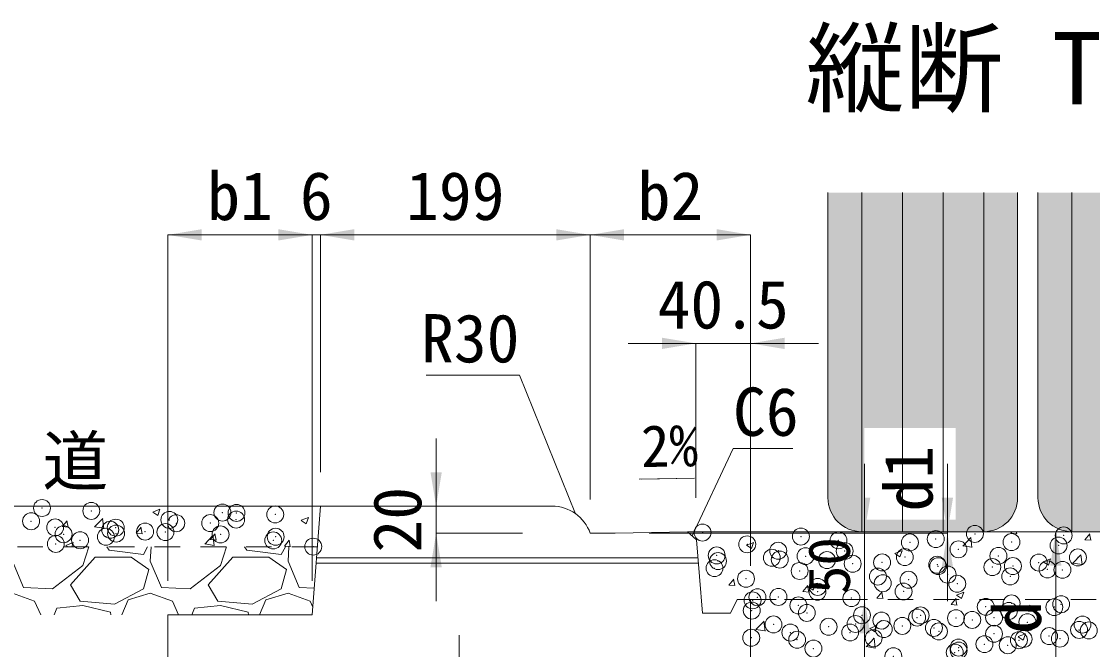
# Model space of a CAD drawing. Units: millimetres at full size, sheet at 1:25. Extents: x 14445 to 39803, y 612 to 10010.
# Drawn here: x 26243 to 27034, y 6365 to 6828 of the extents above; entities that cross this region are included whole.
import ezdxf
from ezdxf.enums import TextEntityAlignment as Align

# ---------------------------------------------------------------- set-up
doc = ezdxf.new("R2010")
doc.units = ezdxf.units.MM
doc.header["$LTSCALE"] = 25
doc.header["$PDMODE"] = 32
doc.header["$PDSIZE"] = 12.5
doc.linetypes.add('USER3', pattern=[1.35, 0.75, -0.6])
for name, color, linetype, lineweight in [('ハッチング', 7, 'Continuous', 5), ('基礎', 7, 'Continuous', 13), ('寸法線', 7, 'Continuous', 13), ('引出線', 4, 'Continuous', 13), ('本体', 2, 'Continuous', 13), ('目地', 132, 'Continuous', 5)]:
    doc.layers.add(name, color=color, linetype=linetype, lineweight=lineweight)
doc.layers.add('文字', color=7, linetype='Continuous')
doc.styles.add('ＭＳ ゴシック', font='')
doc.styles.get('ＭＳ ゴシック').set_extended_font_data('MS Gothic')

# ---------------------------------------------------------------- blocks, each defined once
blk = doc.blocks.new('filled_arrow')
at = {"color": 0, "linetype": 'Continuous', "lineweight": -2}
blk.add_solid([(7.5, 1.25), (0, 0), (7.5, -1.25)], dxfattribs=at)

msp = doc.modelspace()

# ---------------------------------------------------------------- hatches: boundary and pattern name
at = {"layer": 'ハッチング'}
h = msp.add_hatch(color=256, dxfattribs=at)
h.paths.add_polyline_path([(26838.37, 6702.36), (26838.37, 6477.36, 0.41421), (26863.37, 6452.36), (26953.37, 6452.36, 0.41421), (26978.37, 6477.36), (26978.37, 6702.36)])
h.paths.add_polyline_path([(26932.74, 6461.23), (26932.74, 6528.71), (26865.26, 6528.71), (26865.26, 6461.23)], flags=16)
msp.add_hatch(color=256, dxfattribs=at).paths.add_polyline_path([(26993.37, 6702.36), (26993.37, 6477.36, 0.41421), (27018.37, 6452.36), (27108.37, 6452.36, 0.41421), (27133.37, 6477.36), (27133.37, 6702.36)])

# ---------------------------------------------------------------- linework, layer by layer
for p, q in [((26340.2, 6466.82), (26343.99, 6464.26)), ((26340.22, 6466.86), (26345.55, 6468.91)), ((26343.99, 6464.26), (26345.53, 6468.87)), ((26273.34, 6456.07), (26277.01, 6460.45)), ((26277.7, 6455.64), (26276.82, 6460.41)), ((26297.35, 6455.87), (26303.29, 6462.06)), ((26304.09, 6454.82), (26303.25, 6462.05)), ((26449.71, 6460.72), (26453.5, 6458.16)), ((26449.73, 6460.76), (26455.06, 6462.81)), ((26453.5, 6458.16), (26455.04, 6462.77)), ((26273.34, 6456.07), (26277.89, 6455.67)), ((26297.32, 6455.94), (26304.1, 6454.89)), ((26327.99, 6451.29), (26331.67, 6455.67)), ((26327.99, 6451.29), (26332.55, 6450.89)), ((26332.36, 6450.85), (26331.48, 6455.63)), ((26378.68, 6443.26), (26384.61, 6449.44)), ((26382.65, 6446.51), (26386.32, 6450.89)), ((26385.41, 6442.2), (26384.57, 6449.44)), ((26387.01, 6446.07), (26386.13, 6450.85)), ((26973.28, 6451.22), (26974.24, 6452.36)), ((26973.28, 6451.21), (26977.84, 6450.82)), ((26977.65, 6450.78), (26977.36, 6452.36)), ((27027.94, 6446.44), (27031.61, 6450.81)), ((27032.3, 6446), (27031.42, 6450.77)), ((26276.17, 6442.24), (26277.76, 6441.17)), ((26276.19, 6442.28), (26281.53, 6444.33)), ((26280.46, 6441.17), (26281.51, 6444.29)), ((26378.65, 6443.32), (26385.42, 6442.27)), ((26382.65, 6446.51), (26387.2, 6446.11)), ((26437.3, 6441.73), (26440.98, 6446.11)), ((26437.3, 6441.72), (26441.86, 6441.33)), ((26441.67, 6441.29), (26440.79, 6446.07)), ((26778.23, 6442.4), (26782.03, 6439.84)), ((26778.25, 6442.44), (26783.59, 6444.49)), ((26782.02, 6439.84), (26783.57, 6444.45)), ((26937.81, 6441.87), (26944.59, 6440.82)), ((26937.84, 6441.8), (26943.78, 6447.99)), ((26944.58, 6440.74), (26943.73, 6447.98)), ((27027.94, 6446.43), (27032.49, 6446.03)), ((26279.49, 6413.24), (26297.78, 6433.56)), ((26288.64, 6427.47), (26293.02, 6441.17)), ((26297.78, 6433.56), (26324.2, 6433.56)), ((26306.25, 6441.17), (26307.94, 6438.64)), ((26307.94, 6438.64), (26333.34, 6435.59)), ((26324.2, 6433.56), (26337.4, 6424.42)), ((26333.34, 6435.59), (26336.44, 6441.17)), ((26338.93, 6441.17), (26338.42, 6430.51)), ((26381.09, 6413.24), (26399.38, 6433.56)), ((26390.24, 6427.47), (26394.62, 6441.17)), ((26399.38, 6433.56), (26425.8, 6433.56)), ((26407.85, 6441.17), (26409.54, 6438.64)), ((26409.54, 6438.64), (26434.94, 6435.59)), ((26425.8, 6433.56), (26439, 6424.42)), ((26434.94, 6435.59), (26438.04, 6441.17)), ((26440.53, 6441.17), (26440.02, 6430.51)), ((26887.74, 6436.3), (26891.53, 6433.74)), ((26887.76, 6436.34), (26893.1, 6438.39)), ((26891.53, 6433.74), (26893.08, 6438.34)), ((27019.16, 6429.19), (27025.1, 6435.37)), ((27025.9, 6428.13), (27025.06, 6435.37)), ((26236.82, 6430.51), (26244.95, 6411.21)), ((26266.28, 6410.19), (26288.64, 6427.47)), ((26338.42, 6430.51), (26346.55, 6411.21)), ((26367.88, 6410.19), (26390.24, 6427.47)), ((26440.02, 6430.51), (26448.15, 6411.21)), ((26997.25, 6430.19), (27001.04, 6427.64)), ((26997.27, 6430.24), (27002.61, 6432.28)), ((27001.04, 6427.64), (27002.59, 6432.24)), ((27019.13, 6429.25), (27025.91, 6428.2)), ((26337.4, 6424.42), (26333.34, 6410.19)), ((26439, 6424.42), (26434.94, 6410.19)), ((26244.95, 6411.21), (26266.28, 6410.19)), ((26286.6, 6401.05), (26279.49, 6413.24)), ((26333.34, 6410.19), (26312, 6399.02)), ((26346.55, 6411.21), (26367.88, 6410.19)), ((26388.2, 6401.05), (26381.09, 6413.24)), ((26434.94, 6410.19), (26413.6, 6399.02)), ((26448.15, 6411.21), (26459.33, 6410.68)), ((26765.24, 6413.03), (26768.91, 6417.4)), ((26765.24, 6413.02), (26769.79, 6412.63)), ((26769.6, 6412.59), (26768.72, 6417.37)), ((26819.89, 6408.25), (26823.57, 6412.62)), ((26824.26, 6407.81), (26823.38, 6412.58)), ((26823.72, 6411.72), (26827.51, 6409.16)), ((26823.74, 6411.76), (26829.07, 6413.81)), ((26827.51, 6409.16), (26829.05, 6413.77)), ((26236.82, 6407.15), (26253.08, 6401.05)), ((26317.49, 6391.17), (26322.16, 6402.07)), ((26322.16, 6402.07), (26338.42, 6407.15)), ((26338.42, 6407.15), (26354.68, 6401.05)), ((26419.09, 6391.17), (26423.76, 6402.07)), ((26423.76, 6402.07), (26440.02, 6407.15)), ((26440.02, 6407.15), (26456.28, 6401.05)), ((26819.89, 6408.24), (26824.45, 6407.84)), ((26874.55, 6403.46), (26878.22, 6407.84)), ((26874.55, 6403.46), (26879.1, 6403.06)), ((26878.91, 6403.03), (26878.03, 6407.8)), ((26929.2, 6398.68), (26932.29, 6402.36)), ((26932.29, 6402.36), (26932.88, 6403.06)), ((26932.81, 6402.36), (26932.69, 6403.02)), ((26933.57, 6398.24), (26932.81, 6402.36)), ((26933.23, 6405.62), (26937.02, 6403.06)), ((26933.25, 6405.66), (26938.58, 6407.71)), ((26937.02, 6403.06), (26938.56, 6407.67)), ((26253.08, 6401.05), (26257.64, 6391.17)), ((26267.53, 6391.17), (26269.33, 6395.97)), ((26288.64, 6398), (26269.33, 6395.97)), ((26312, 6399.02), (26286.6, 6401.05)), ((26308.96, 6392.92), (26288.64, 6398)), ((26354.68, 6401.05), (26359.24, 6391.17)), ((26369.13, 6391.17), (26370.93, 6395.97)), ((26390.24, 6398), (26370.93, 6395.97)), ((26413.6, 6399.02), (26388.2, 6401.05)), ((26410.56, 6392.92), (26390.24, 6398)), ((26456.28, 6401.05), (26458.28, 6396.7)), ((26929.2, 6398.68), (26933.76, 6398.28)), ((26983.86, 6393.9), (26987.53, 6398.28)), ((26983.86, 6393.9), (26988.41, 6393.5)), ((26988.22, 6393.46), (26987.34, 6398.24)), ((26309.31, 6391.17), (26308.96, 6392.92)), ((26410.91, 6391.17), (26410.56, 6392.92)), ((26785.3, 6380.19), (26791.23, 6386.37)), ((26792.03, 6379.13), (26791.19, 6386.37)), ((26785.26, 6380.25), (26792.04, 6379.2)), ((26869.2, 6381.04), (26872.99, 6378.48)), ((26869.22, 6381.08), (26874.56, 6383.13)), ((26872.99, 6378.48), (26874.54, 6383.09)), ((26866.62, 6367.57), (26872.55, 6373.76)), ((26873.35, 6366.52), (26872.51, 6373.75)), ((26978.71, 6374.94), (26982.5, 6372.38)), ((26978.73, 6374.98), (26984.07, 6377.03)), ((26982.5, 6372.38), (26984.05, 6376.99)), ((26866.59, 6367.64), (26873.36, 6366.59))]:
    msp.add_line(p, q, dxfattribs=at)
for p in [(26258.51, 6469.8), (26294.87, 6467.66), (26250.43, 6460.03), (26352.46, 6461.04), (26382.65, 6458.73), (26391.58, 6466.4), (26401.72, 6461.24), (26402, 6466.18), (26430.58, 6465.04), (26268.19, 6455.51), (26308.86, 6453.8), (26312.88, 6455.32), (26313.13, 6450.93), (26334.52, 6452.39), (26349.54, 6452.08), (26357.57, 6458.55), (26745.87, 6451.71), (26268.69, 6443.3), (26274.39, 6450.44), (26286.59, 6446.08), (26305.66, 6448.59), (26390.22, 6450.36), (26429.14, 6445.91), (26430.89, 6448.64), (26778.86, 6443.04), (26818.44, 6448.75), (26846.17, 6445.96), (26898.86, 6444.43), (26917.94, 6446.94), (26946.8, 6450.74), (26973.83, 6444.71), (27012.32, 6449.59), (26458.66, 6441.32), (26801.73, 6438.33), (26850.74, 6438.1), (26934.7, 6439.34), (27008.59, 6442.18), (26756.31, 6434.88), (26757.29, 6430.7), (26796.99, 6433.16), (26802.8, 6431.79), (26821.88, 6434.3), (26837.67, 6431.44), (26856.64, 6428.75), (26878.34, 6429.72), (26895.13, 6433.63), (26919.02, 6428.01), (26964.15, 6434.55), (26993.95, 6429.54), (27022.81, 6433.34), (26754.68, 6425.45), (26817.51, 6423.39), (26875.27, 6419.29), (26919.71, 6426.92), (26926.75, 6420.69), (26959.7, 6426.29), (26972.9, 6419.34), (26974.88, 6427.03), (27000.37, 6424.57), (27011.39, 6424.22), (26777.94, 6417.67), (26830.83, 6411.66), (26878.82, 6414.38), (26897.89, 6416.89), (26933.78, 6413.98), (26786.39, 6404.04), (26801.83, 6404.24), (26830.69, 6408.04), (26855.71, 6403.39), (26894.2, 6408.26), (26782.76, 6401.73), (26816.59, 6398.02), (26954.83, 6396.97), (26973.91, 6399.48), (27005.44, 6396.71), (27010.46, 6398.85), (26782.15, 6394.22), (26822.83, 6392.51), (26863.5, 6390.79), (26904.18, 6389.07), (26906.71, 6390.64), (26932.85, 6388.61), (26961, 6389.08), (26971.97, 6393.98), (26798.22, 6383.99), (26838.89, 6382.27), (26858.77, 6384.32), (26877.85, 6386.84), (26879.57, 6380.55), (26893.27, 6382.9), (26916.56, 6381.45), (26944.86, 6387.35), (26985.54, 6385.63), (27023.7, 6379.98), (27026.21, 6383.91), (26781.79, 6374.19), (26810.65, 6377.99), (26815.66, 6372.65), (26854.78, 6378.02), (26872.12, 6373.83), (26920.25, 6378.83), (26960.93, 6377.11), (26979.26, 6372.35), (26982.72, 6373.23), (27001.6, 6375.4), (27009.54, 6373.49), (27030.85, 6379.56), (26827.68, 6366.2), (26934.79, 6366.92), (26934.82, 6364.72), (26953.86, 6369.43), (26971.05, 6368.61), (26886.66, 6360.58), (26931.92, 6363.24)]:
    msp.add_point(p, dxfattribs=at)
at = {"layer": '基礎', "lineweight": 9}
for p, q in [((26838.37, 6477.36), (26838.37, 6702.36)), ((26978.37, 6702.36), (26978.37, 6477.36)), ((26993.37, 6477.36), (26993.37, 6702.36)), ((26953.37, 6452.36), (26863.37, 6452.36)), ((27108.37, 6452.36), (27018.37, 6452.36))]:
    msp.add_line(p, q, dxfattribs=at)
at = {"layer": '基礎', "lineweight": 5}
for p, q in [((26863.37, 6452.36), (26863.37, 6702.36)), ((26893.37, 6702.36), (26893.37, 6452.36)), ((26923.37, 6702.36), (26923.37, 6452.36)), ((26953.37, 6452.36), (26953.37, 6702.36)), ((27018.37, 6452.36), (27018.37, 6702.36))]:
    msp.add_line(p, q, dxfattribs=at)
at = {"layer": '基礎'}
for p, q in [((26463.87, 6471.17), (26001.37, 6471.17)), ((26740.87, 6452.36), (26734.87, 6452.24)), ((26740.87, 6452.36), (27281.37, 6452.36))]:
    msp.add_line(p, q, dxfattribs=at)
at = {"layer": '基礎', "linetype": 'USER3'}
for p, q in [((26461.62, 6441.17), (26001.37, 6441.17)), ((26781.37, 6402.36), (27281.37, 6402.36))]:
    msp.add_line(p, q, dxfattribs=at)
at = {"layer": '基礎', "lineweight": 9}
for centre, start, end in [((26863.37, 6477.36), 180, 270), ((26953.37, 6477.36), 270, 0), ((27018.37, 6477.36), 180, 270)]:
    msp.add_arc(centre, 25, start, end, dxfattribs=at)
at = {"layer": '寸法線'}
for p, q in [((26351.37, 6671.17), (26457.87, 6671.17)), ((26351.37, 6416.17), (26351.37, 6671.17)), ((26407.87, 6671.17), (26513.87, 6671.17)), ((26457.87, 6416.17), (26457.87, 6671.17)), ((26457.87, 6416.17), (26457.87, 6671.17)), ((26463.87, 6496.17), (26463.87, 6671.17)), ((26463.87, 6671.17), (26663, 6671.17)), ((26463.87, 6496.17), (26463.87, 6671.17)), ((26663, 6476.17), (26663, 6671.17)), ((26663, 6671.17), (26781.37, 6671.17)), ((26663, 6476.17), (26663, 6671.17)), ((26781.37, 6427.07), (26781.37, 6671.17)), ((26690.87, 6591.17), (26831.37, 6591.17)), ((26740.87, 6477.36), (26740.87, 6591.17)), ((26781.37, 6427.07), (26781.37, 6591.17)), ((26549.3, 6521.17), (26549.3, 6401.17)), ((26865.44, 6352.36), (26865.44, 6502.36)), ((26926.51, 6401.17), (26926.51, 6502.36)), ((26613, 6451.17), (26549.3, 6451.17)), ((26706.37, 6451.17), (26926.51, 6451.17)), ((26765.87, 6452.36), (27086.51, 6452.36)), ((26765.87, 6452.36), (27006.51, 6452.36)), ((26765.87, 6452.36), (26926.51, 6452.36)), ((26765.87, 6452.36), (26865.44, 6452.36)), ((27006.51, 6326.17), (27006.51, 6452.36)), ((26806.37, 6402.36), (26865.44, 6402.36)), ((26566.37, 6216.17), (26566.37, 6376.17))]:
    msp.add_line(p, q, dxfattribs=at)
at = {"layer": '引出線'}
for points in [[(26652.2, 6465.55), (26610.78, 6567.73), (26541.88, 6567.73)], [(26738.12, 6449.31), (26768.34, 6513.59), (26812.5, 6513.59)], [(26699.14, 6491.1), (26739.89, 6491.91), (26700.96, 6491.13)]]:
    msp.add_lwpolyline(points, dxfattribs=at)
at = {"layer": '本体'}
for p, q in [((26457.87, 6391.17), (26463.87, 6471.17)), ((26463.87, 6471.17), (26634.72, 6471.17)), ((26681.37, 6451.17), (26663, 6451.17)), ((26734.87, 6452.24), (26681.37, 6451.17)), ((26734.87, 6452.24), (26741.37, 6446.38)), ((26741.37, 6446.38), (26745.87, 6392.36)), ((26766.37, 6392.36), (26771.37, 6402.36)), ((26771.37, 6402.36), (26781.37, 6402.36)), ((26781.37, 5961.17), (26781.37, 6402.36)), ((26351.37, 6391.17), (26351.37, 5961.17)), ((26351.37, 6391.17), (26457.87, 6391.17)), ((26745.87, 6392.36), (26766.37, 6392.36))]:
    msp.add_line(p, q, dxfattribs=at)
msp.add_arc((26634.72, 6441.17), 30, 19.47122, 90, dxfattribs=at)
at = {"layer": '目地'}
for p, q in [((26742.8, 6429.17), (26460.72, 6429.17)), ((26742.47, 6433.17), (26461.02, 6433.17))]:
    msp.add_line(p, q, dxfattribs=at)

# ---------------------------------------------------------------- block references
at = {"layer": '寸法線', "xscale": 3.33, "yscale": 3.33}
for p in [(26351.37, 6671.17), (26463.87, 6671.17), (26463.87, 6671.17), (26663, 6671.17), (26781.37, 6591.17)]:
    msp.add_blockref('filled_arrow', p, dxfattribs=at)
for p, rotation in [((26457.87, 6671.17), 180), ((26457.87, 6671.17), 180), ((26663, 6671.17), 180), ((26781.37, 6671.17), 180), ((26740.87, 6591.17), 180), ((26549.3, 6471.17), 90), ((26865.44, 6452.36), 90), ((26926.51, 6452.36), 90), ((26549.3, 6451.17), 270), ((26926.51, 6451.17), 270), ((27006.51, 6452.36), 270), ((26865.44, 6402.36), 270)]:
    msp.add_blockref('filled_arrow', p, dxfattribs=dict(at, rotation=rotation))
at = {"layer": '引出線'}
for p, xscale, yscale, rotation in [((26699.14, 6491.1), 0.107, 0.107, 1.1), ((26652.2, 6465.55), 0.133, 0.133, 112.1), ((26738.12, 6449.31), 0.133, 0.133, 64.8)]:
    msp.add_blockref('filled_arrow', p, dxfattribs=dict(at, xscale=xscale, yscale=yscale, rotation=rotation))

# ---------------------------------------------------------------- texts
at = {"layer": '寸法線', "style": 'ＭＳ ゴシック'}
for s, p in [('b1', (26404.62, 6699.92)), ('b2', (26722.19, 6699.92)), ('6', (26460.87, 6699.92)), ('199', (26563.44, 6699.92)), ('40.5', (26761.12, 6619.92))]:
    msp.add_text(s, height=35.6, dxfattribs=at).set_placement(p, align=Align.MIDDLE_CENTER)
for s, height, p in [('d1', 35.6, (26897.76, 6491.46)), ('20', 35.6, (26520.55, 6461.17)), ('50', 30.86, (26839.19, 6427.36)), ('d', 35.6, (26977.76, 6389.27))]:
    msp.add_text(s, height=height, rotation=90, dxfattribs=at).set_placement(p, align=Align.MIDDLE_CENTER)
at = {"layer": '引出線', "style": 'ＭＳ ゴシック'}
msp.add_text('R30', height=35.6, dxfattribs=at).set_placement((26610.78, 6612.73), align=Align.TOP_RIGHT)
msp.add_text('C6', height=35.6, dxfattribs=at).set_placement((26768.34, 6558.59), align=Align.TOP_LEFT)
msp.add_text('2%', height=30.86, rotation=1.146, dxfattribs=at).set_placement((26700.17, 6530.79), align=Align.TOP_LEFT)
at = {"layer": '文字', "style": 'ＭＳ ゴシック'}
msp.add_text('縦断 T-25', height=53.4, dxfattribs=at).set_placement((26821.97, 6820.71), align=Align.TOP_LEFT)
msp.add_text('歩 道', height=35.6, dxfattribs=at).set_placement((26246.7, 6504.46), align=Align.MIDDLE_CENTER)

doc.saveas('drawing.dxf')
